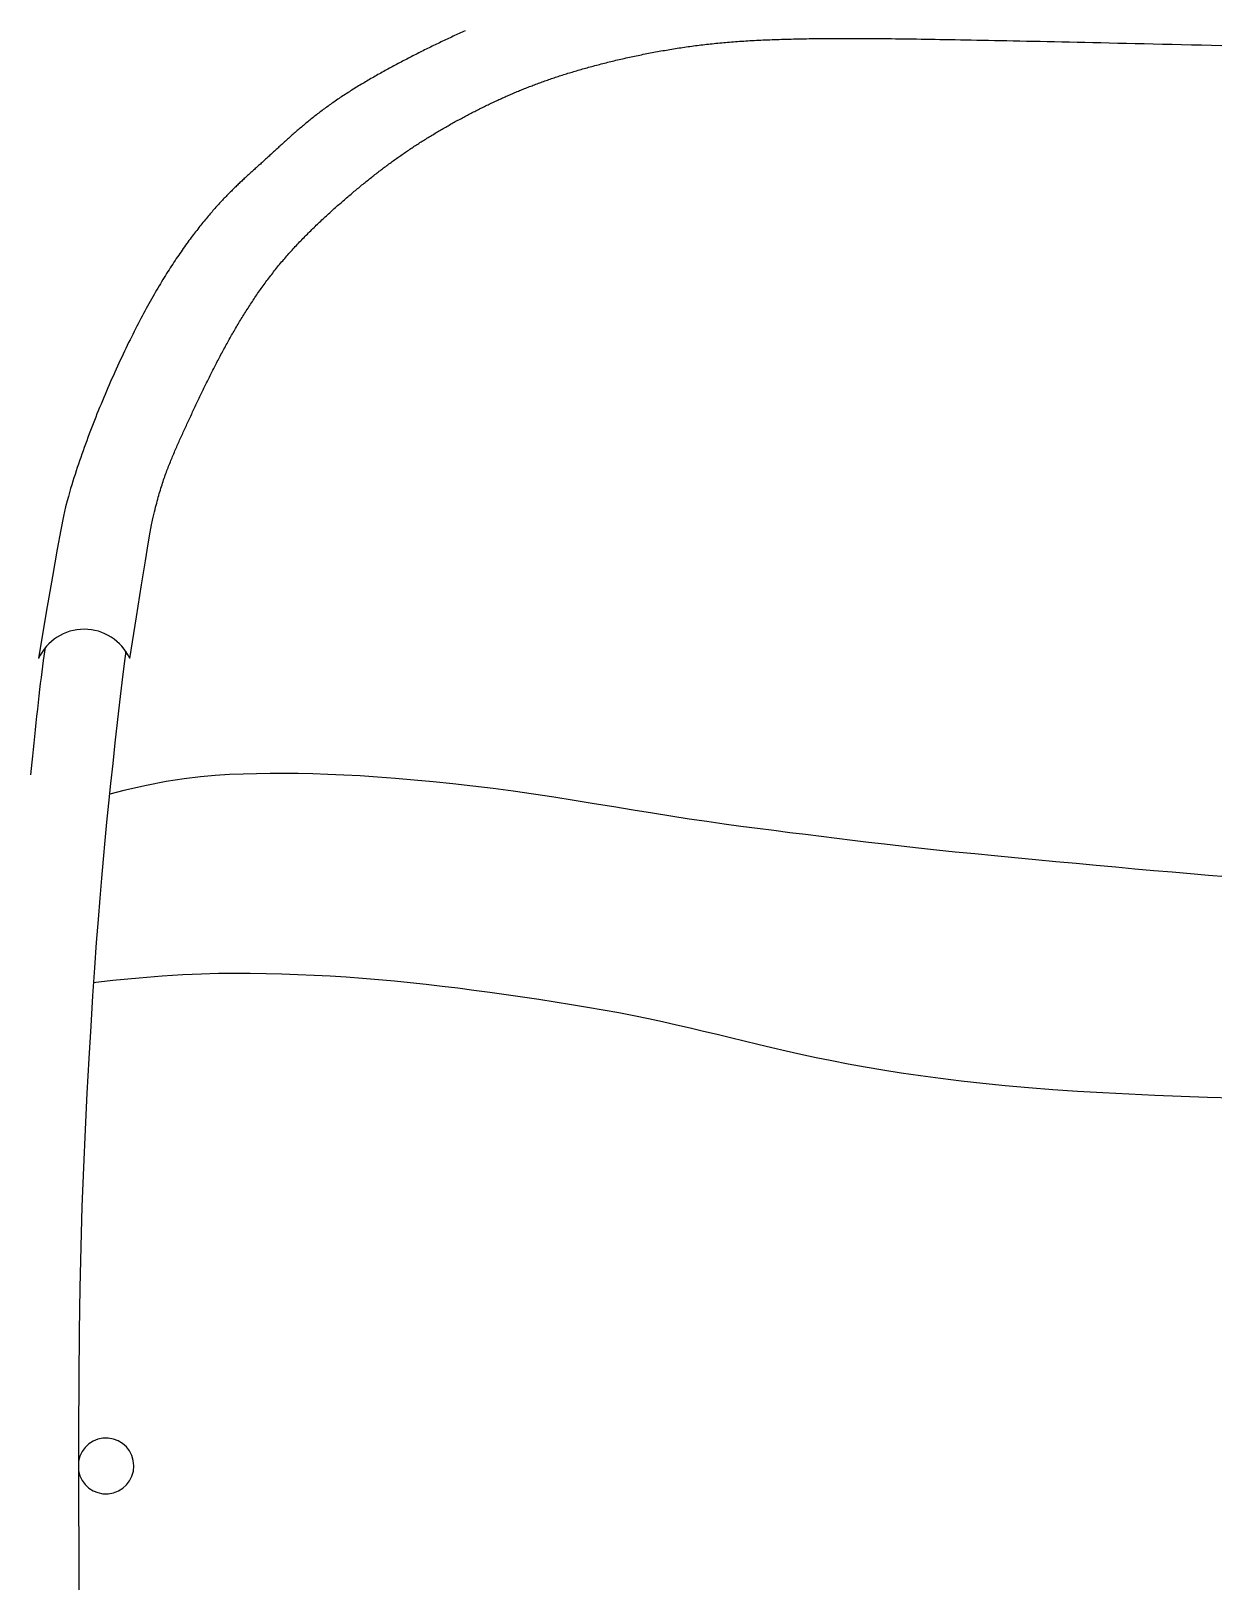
# Model space of a CAD drawing. Header units: millimetres. Extents: x -17017 to 2697, y 1903 to 18260.
# Drawn here: x -16981.9128 to -16981.8576, y 18253.0872 to 18253.1595 of the extents above; entities that cross this region are included whole.
import ezdxf

# ---------------------------------------------------------------- set-up
doc = ezdxf.new("R2010")
doc.units = ezdxf.units.MM
doc.layers.add('OP-MOB-MOVIL', color=8, linetype='Continuous')

# ---------------------------------------------------------------- blocks, each defined once
blk = doc.blocks.new('mesas y sillas de cafeteria')
for points in [[(50.73770985604733, -14.42560469268392), (50.73924293362688, -14.41592952237625), (50.74043867643468, -14.40846112450163), (50.74134425212014, -14.40289040082098), (50.74200682833452, -14.39890825309521), (50.74247357272634, -14.39620558308525), (50.74279165294138, -14.39447329255563), (50.74300823663543, -14.39340228326), (50.74317049145247, -14.39268345696473), (50.74331788007385, -14.39205848780875), (50.74345904531401, -14.39147213946126), (50.74359492501844, -14.39091994796581), (50.74372645703261, -14.39039744937145), (50.7438545792038, -14.38990017972901), (50.74398022937658, -14.38942367508207), (50.74410434539641, -14.38896347148147), (50.74422786510786, -14.38851510497261), (50.74435157058178, -14.38807482176708), (50.74447562076148, -14.38764170871764), (50.74460001882198, -14.38721556284872), (50.74472476793289, -14.38679618117749), (50.74484987125561, -14.38638336072654), (50.74497533196882, -14.38597689851122), (50.74510115323665, -14.38557659155231), (50.74522733823051, -14.38518223686879), (50.74535389011999, -14.38479363147962), (50.74548081207377, -14.38441057240561), (50.7456081072678, -14.38403285666755), (50.74573577885985, -14.38366028127894), (50.74586383002588, -14.38329264326603), (50.74599226393639, -14.38292973964417), (50.74612108376186, -14.38257136743596), (50.74625029266736, -14.38221732365673), (50.74637989382245, -14.38186740533092), (50.74650989040401, -14.38152140947204), (50.74664028557254, -14.38117913310452), (50.74677108250398, -14.3808403732437), (50.7469022843643, -14.38050492691036), (50.74703389432489, -14.3801725911253), (50.74716591555716, -14.37984316291113), (50.74729835122525, -14.37951643927954), (50.74743120450239, -14.37919221725133), (50.74756447855543, -14.37887029385092), (50.74769817655942, -14.37855046609366), (50.74783230167759, -14.37823253100032), (50.74796685708316, -14.37791628559353), (50.7481018459448, -14.37760152688497), (50.74823727143394, -14.37728805189909), (50.74837313671469, -14.37697565765848), (50.74850944494483, -14.37666414725027), (50.74864619920572, -14.37635334808692), (50.74878340255691, -14.37604309364542), (50.74892105807248, -14.37573321741002), (50.74905916881198, -14.37542355285586), (50.7491977378404, -14.37511393346722), (50.74933676822275, -14.37480419272651), (50.74947626302765, -14.37449416411255), (50.74961622524643, -14.37418370541309), (50.74975665759757, -14.3738727716518), (50.74989756272589, -14.37356134215588), (50.75003894327801, -14.37324939624341), (50.75018080190421, -14.37293691325067), (50.75032314124837, -14.37262387249939), (50.75046596395987, -14.37231025332221), (50.7506092726826, -14.37199603503905), (50.75075307004681, -14.37168120305978), (50.75089735861457, -14.37136576709599), (50.75104214092335, -14.37104974293106), (50.75118741951974, -14.37073314635927), (50.75133319694305, -14.37041599316581), (50.75147947573805, -14.3700982991395), (50.75162625844769, -14.36978008007281), (50.7517735476149, -14.3694613517473), (50.75192134577446, -14.36914212995907), (50.7520696554775, -14.36882243049331), (50.75221847925786, -14.36850226913884), (50.75236781967033, -14.36818166168268), (50.75251767924419, -14.36786062391548), (50.75266806052878, -14.36753917162423), (50.75281896606157, -14.36721732060141), (50.75297039839188, -14.36689508662857), (50.75312236005539, -14.36657248550182), (50.75327485359867, -14.36624953300816), (50.75342788156104, -14.36592624493278), (50.75358144648544, -14.36560263706633), (50.75373555091392, -14.36527872519582), (50.75389019739396, -14.3649545251119), (50.75404538845851, -14.36463005260157), (50.7542011266587, -14.3643053234573), (50.75435741453202, -14.36398035346429), (50.75451425461961, -14.36365515841135), (50.75467164946622, -14.36332975408368), (50.75482960161662, -14.36300415628102), (50.75498811360649, -14.36267838078129), (50.75514718798149, -14.36235244337149), (50.75530682728731, -14.36202635985319), (50.75546703406053, -14.3617001460043), (50.75562781084864, -14.36137381761728), (50.75578916019094, -14.36104739047732), (50.7559510846304, -14.3607208803769), (50.75611358670631, -14.3603943031012), (50.75627666896071, -14.36006767444269), (50.75644033394292, -14.35974101018473), (50.75660458419225, -14.35941432612526), (50.756769422248, -14.359087638044), (50.75693485065403, -14.35876096172979), (50.75710087195239, -14.35843431297508), (50.75726748868601, -14.35810770757234), (50.75743470339967, -14.35778116130132), (50.75760251862903, -14.35745468995265), (50.75777093692068, -14.35712830932061), (50.75793996081757, -14.35680203519041), (50.75810959286082, -14.35647588334723), (50.7582798357862, -14.35614986944347), (50.75845069310981, -14.35582400855492), (50.75862216854057, -14.35549831562457), (50.75879426578922, -14.35517280559543), (50.75896698855831, -14.35484749339594), (50.75914034056041, -14.35452239397455), (50.75931432550806, -14.35419752226517), (50.75948894710655, -14.35387289321443), (50.75966420984332, -14.35354852118326), (50.7598401213163, -14.35322441828976), (50.76001668990011, -14.3529005960736), (50.76019392397302, -14.35257706607445), (50.76037183191056, -14.35225383983379), (50.76055042208554, -14.35193092889494), (50.76072970287441, -14.35160834480121), (50.76090968265908, -14.35128609909043), (50.76109037000515, -14.35096420316404), (50.76127177425587, -14.35064266785776), (50.76145390495913, -14.35032150386542), (50.76163677165914, -14.35000072187358), (50.7618203838947, -14.34968033257974), (50.76200475120913, -14.34936034667408), (50.76218988314849, -14.34904077484862), (50.76237578924702, -14.3487216277972), (50.76256247905621, -14.34840291621003), (50.76274996211578, -14.34808465078459), (50.76293824796358, -14.3477668422056), (50.76312734614748, -14.34744950117056), (50.76331726620811, -14.34713263836966), (50.76350801768876, -14.34681626449674), (50.76369961012915, -14.34650039024564), (50.76389205307623, -14.34618502630656), (50.76408535607061, -14.3458701833697), (50.7642795286547, -14.34555587213072), (50.76447458036728, -14.34524210328345), (50.76467052075623, -14.34492888751629), (50.76486735936032, -14.34461623552488), (50.76506510572563, -14.34430415799579), (50.76526376939455, -14.34399266562832), (50.76546335990406, -14.3436817691163), (50.76566388680112, -14.34337147914084), (50.76586535962906, -14.34306180640306), (50.76606778792757, -14.34275276159497), (50.76627118124088, -14.34244435540677), (50.76647554911233, -14.34213659853413), (50.7666809010816, -14.3418295016636), (50.76688724669111, -14.34152307549448), (50.76709459548965, -14.34121733071515), (50.76730295701145, -14.340912278014), (50.76751234080075, -14.34060792809214), (50.76772275640542, -14.34030429163431), (50.76793421336333, -14.34000137933981), (50.76814672121964, -14.33969920189702), (50.76836028951493, -14.33939776999796), (50.76857492779254, -14.33909709433647), (50.76879064558943, -14.33879718560274), (50.76900745245712, -14.33849805448881), (50.76922535793346, -14.33819971169396), (50.76944437155998, -14.33790216790112), (50.76966450288728, -14.33760543380777), (50.76988576144595, -14.33730952010592), (50.77010815678568, -14.33701443749123), (50.77033169844617, -14.33672019664664), (50.77055639597074, -14.33642680827143), (50.77078225787591, -14.3361342828357), (50.77100928855089, -14.3358426299128), (50.77123749137445, -14.33555185884688), (50.771466869709, -14.33526197899482), (50.77169742692604, -14.3349729997135), (50.77192916639069, -14.33468493034161), (50.77216209147537, -14.33439778023603), (50.7723962055461, -14.33411155874637), (50.77263150785711, -14.33382627433275), (50.77286798119894, -14.33354193186824), (50.77310560423939, -14.3332585353437), (50.77334435565263, -14.33297608873909), (50.77358421411463, -14.33269459604344), (50.77382515829686, -14.33241406123852), (50.77406716687256, -14.33213448830975), (50.77431021851589, -14.3318558812407), (50.77455429086422, -14.33157824379668), (50.77479935745305, -14.33130157884443), (50.77504539077836, -14.33102588902148), (50.77529236333885, -14.33075117697445), (50.77554024763685, -14.33047744534997), (50.77578901616744, -14.3302046967874), (50.77603864143111, -14.32993293392974), (50.77628909592568, -14.32966215942179), (50.77654035215255, -14.32939237590836), (50.7767923826068, -14.3291235860288), (50.77704515979258, -14.32885579243157), (50.77729865620677, -14.3285889977542), (50.77755284434534, -14.32832320464513), (50.77780769671062, -14.32805841574736), (50.77806318580315, -14.32779463370025), (50.77831928411706, -14.32753186115042), (50.77857596415652, -14.32727010073722), (50.77883319841476, -14.32700935510729), (50.77909095939776, -14.32674962690726), (50.77934921959604, -14.32649091877465), (50.77960795151648, -14.32623323335793), (50.77986712765323, -14.32597657329279), (50.78012672051045, -14.32572094122952), (50.78038670258047, -14.3254663398111), (50.78064704636472, -14.32521277167689), (50.78090772436644, -14.32496023947169), (50.78116870907888, -14.32470874583851), (50.78142997300256, -14.32445829342396), (50.78169148863981, -14.32420888486922), (50.78195322848751, -14.32396052281547), (50.78221516504254, -14.32371320991115), (50.78247727080361, -14.32346694879379), (50.78273951827487, -14.32322174211004), (50.78300187995137, -14.32297759250105), (50.78326432833364, -14.32273450261528), (50.78352683592038, -14.32249247508844), (50.78378937520665, -14.32225151256898), (50.7840519186966, -14.3220116176999), (50.78431443888894, -14.32177279312418), (50.78457690828236, -14.32153504148482), (50.78483929937374, -14.32129836542663), (50.78510158466361, -14.32106276758714), (50.78536373664701, -14.32082825061661), (50.78562572783176, -14.32059481715623), (50.78588753070744, -14.32036246984717), (50.78614911778186, -14.32013121133787), (50.78641046154644, -14.31990104426586), (50.78667153450533, -14.31967197127415), (50.78693231046145, -14.31944399463464), (50.78719276847187, -14.31921711509312), (50.78745288889968, -14.31899133302795), (50.78771265209707, -14.31876664881383), (50.78797203843715, -14.31854306282185), (50.78823102826937, -14.31832057543215), (50.78848960196592, -14.31809918701219), (50.78874773987809, -14.31787889794214), (50.7890054276204, -14.31765970708329), (50.78926267175211, -14.3174416072452), (50.78951948408849, -14.31722458972763), (50.7897758764384, -14.31700864583036), (50.79003186061436, -14.31679376685497), (50.79028744842526, -14.31657994409579), (50.79054265168543, -14.31636716885805), (50.79079748220192, -14.31615543243606), (50.79105195309785, -14.31594472575307), (50.79130608273499, -14.3157350382171), (50.79155989079027, -14.31552635886146), (50.79181339693241, -14.31531867671401), (50.79206662083652, -14.31511198080443), (50.79231958217315, -14.31490626016603), (50.7925723006183, -14.31470150382665), (50.79282479584617, -14.31449770081963), (50.79307708752913, -14.31429484016735), (50.79332919533863, -14.31409291091586), (50.79358113894796, -14.3138919020821), (50.79383293802766, -14.3136918026994), (50.79408461226194, -14.31349260180104), (50.79433618131134, -14.31329428841673), (50.79458766485641, -14.31309685157612), (50.7948390825668, -14.31290028031071), (50.79509045411851, -14.31270456365201), (50.79534179918392, -14.31250969062785), (50.79559313743448, -14.31231565026974), (50.79584448854348, -14.31212243160917), (50.79609587218692, -14.31193002367763), (50.79634730803355, -14.31173841549753), (50.79659881576026, -14.31154759611127), (50.79685041504399, -14.31135755454125), (50.79710212554619, -14.3111682798226), (50.79735396695014, -14.31097976098317), (50.7976059589264, -14.31079198705265), (50.79785812114733, -14.31060494706435), (50.79811047328621, -14.31041863004793), (50.79836303501452, -14.31023302502945), (50.79861582600915, -14.31004812104948), (50.79886886594159, -14.30986390712678), (50.799122174486, -14.30968037230014), (50.79937577131113, -14.30949750559739), (50.79962967609754, -14.30931529605186), (50.79988390851304, -14.30913373268595), (50.80013848823455, -14.30895280453842), (50.8003934349299, -14.30877250063713), (50.80064876827601, -14.30859281001176), (50.80090450794251, -14.30841372169198), (50.80116067361178, -14.3082352247111), (50.80141728494618, -14.3080573080988), (50.80167436162719, -14.30787996088111), (50.80193192332263, -14.30770317209863), (50.80218998970486, -14.30752693077375), (50.80244858045262, -14.30735122593615), (50.80270771523465, -14.30717604662277), (50.80296741372695, -14.30700138185784), (50.80322769464419, -14.3068272211458), (50.80348857287299, -14.30665355587371), (50.80375006234954, -14.30648037789797), (50.80401217700728, -14.30630767907678), (50.80427493077605, -14.30613545126653), (50.80453833758929, -14.30596368632723), (50.80480241137775, -14.30579237611346), (50.80506716607215, -14.30562151248523), (50.80533261178243, -14.30545108918159), (50.80559874330083, -14.30528110748673), (50.80586555160062, -14.30511157056389), (50.80613302764596, -14.30494248158539), (50.8064011624092, -14.30477384371079), (50.80666994685544, -14.30460566010515), (50.80693937195792, -14.30443793393715), (50.80720942868174, -14.30427066837183), (50.80748010704065, -14.30410386704534), (50.80775139322122, -14.30393753548196), (50.80802327244874, -14.30377167966799), (50.8082957299539, -14.30360630560608), (50.80856875096197, -14.30344141928072), (50.80884232070184, -14.30327702668728), (50.80911642440424, -14.30311313382117), (50.80939104729168, -14.30294974667049), (50.80966617459944, -14.30278687123609), (50.80994179154823, -14.30262451350063), (50.81021788337148, -14.30246267946313), (50.81049443529355, -14.30230137511353), (50.81077143254242, -14.30214060644721), (50.81104886035064, -14.30198037946138), (50.81132670394527, -14.30182070013689), (50.81160494855158, -14.30166157447275), (50.81188357939664, -14.30150300846435), (50.81216258171025, -14.30134500810345), (50.81244194072588, -14.3011875793818), (50.81272164165875, -14.30103072829115), (50.81300166974779, -14.30087446082507), (50.81328201021734, -14.30071878297531), (50.81356264829719, -14.30056370073726), (50.81384356921353, -14.3004092201063), (50.81412475819434, -14.30025534706874), (50.81440620046942, -14.30010208761996), (50.81468788126494, -14.29994944775171), (50.81496978580981, -14.29979743346121), (50.81525189933109, -14.29964605073656), (50.8155342070595, -14.29949530557315), (50.81581669421848, -14.29934520396091), (50.81609934604057, -14.29919575189706), (50.81638214775467, -14.2990469553697), (50.8166650845842, -14.29889882037787), (50.81694814175626, -14.29875135290604), (50.81723130450428, -14.29860455895323), (50.81751455805625, -14.29845844451302), (50.8177978876347, -14.29831301557169), (50.81808127846944, -14.29816827812829), (50.818364715793, -14.29802423817637), (50.81864818483245, -14.29788090170405), (50.81893167081125, -14.2977382747049), (50.81921515896101, -14.29759636317067), (50.81949863450518, -14.29745517310221), (50.8197820826781, -14.29731471048217), (50.82006548870504, -14.2971749813114), (50.82034883781216, -14.29703599157801), (50.82063211523291, -14.29689774727376), (50.82091530762318, -14.29676025395747), (50.82119840738505, -14.29662351544903), (50.8214814083467, -14.29648753512083), (50.82176430434538, -14.29635231634893), (50.82204708921108, -14.29621786252392), (50.82232975677562, -14.29608417701638), (50.82261230086988, -14.29595126321146), (50.8228947153284, -14.29581912447975), (50.82317699971645, -14.29568776246742), (50.8234591765513, -14.29555717183212), (50.82374127407911, -14.29542734550341), (50.82402332054789, -14.29529827640363), (50.82430534420473, -14.29516995746235), (50.82458737329944, -14.29504238159643), (50.82486943608183, -14.29491554173364), (50.82515156079899, -14.2947894307963), (50.82543377713682, -14.29466404127379), (50.82571612050833, -14.29453936391656), (50.82599862777352, -14.2944153890312), (50.82628133577691, -14.29429210692797), (50.82656428137579, -14.29416950791892), (50.82684750142198, -14.29404758231249), (50.82713103277001, -14.29392632042072), (50.82741491227262, -14.29380571255388), (50.82769917677706, -14.29368574902037), (50.82798386314062, -14.29356642013954), (50.82826900821874, -14.29344771621072), (50.82855464885779, -14.29332962755143), (50.82884082191322, -14.29321214447009), (50.82912756423775, -14.29309525727513), (50.82941491268411, -14.29297895628042), (50.82970290410594, -14.2928632317944), (50.82999157535323, -14.29274807412912), (50.83028096328326, -14.29263347359301), (50.83057110474419, -14.29251942049814), (50.83086203659059, -14.29240590515838), (50.83115379567153, -14.29229291787851), (50.83144641885065, -14.29218044896879), (50.83173994296794, -14.29206848874674), (50.8320344048816, -14.29195702751895), (50.83232984144433, -14.29184605559203), (50.83262628950888, -14.29173556328351), (50.8329237859316, -14.29162554089999), (50.83322236755794, -14.2915159787517), (50.83352207124244, -14.29140686714891), (50.83382293383784, -14.2912981964073), (50.83412499220231, -14.29118995682802), (50.83442828318402, -14.29108213873042), (50.83473284363481, -14.29097473242109), (50.83503871040648, -14.29086772821393), (50.83534592035994, -14.29076111641189), (50.83565451033519, -14.29065488733249), (50.83596451719404, -14.29054903128781), (50.8362759777865, -14.2904435385808), (50.83658892896801, -14.29033839952717), (50.83690340758312, -14.29023360443352), (50.83721945049547, -14.29012914361738), (50.83753709455141, -14.29002500738352), (50.8378563766064, -14.28992118604219), (50.8381773335077, -14.2898176699091), (50.83850000211442, -14.2897144492872), (50.83882441927472, -14.28961151449403), (50.83915062184315, -14.28950885583981), (50.83947864667516, -14.28940646363117), (50.83980852880723, -14.28930432883317), (50.84014029603622, -14.28920244503206), (50.84047397435006, -14.28910080645437), (50.84080958973118, -14.28899940733936), (50.84114716817112, -14.28889824192629), (50.84148673564232, -14.28879730444351), (50.84182831814269, -14.28869658913209), (50.84217194164648, -14.28859609022584), (50.84251762490112, -14.28849580457063), (50.84286535766205, -14.28839573949153), (50.84321512244696, -14.28829590491659), (50.84356690176355, -14.28819631078113), (50.84392067813224, -14.28809696702046), (50.84427643406616, -14.28799788356628), (50.84463415207483, -14.28789907035207), (50.84499381467867, -14.28780053731498), (50.84535540257457, -14.28770229503425), (50.84571888922892, -14.28760435672302), (50.84608424627459, -14.28750673623654), (50.8464514453708, -14.28740944743004), (50.8468204581568, -14.2873125041624), (50.84719125628362, -14.28721592029615), (50.84756381139141, -14.28711970968652), (50.84793809513121, -14.2870238861924), (50.84831407914862, -14.28692846367267), (50.84869173509196, -14.28683345598074), (50.84907103460409, -14.28673887697914), (50.84945194933152, -14.28664474052675), (50.84983445092348, -14.28655106047881), (50.85021851102192, -14.28645785069602), (50.85060410128153, -14.28636512503363), (50.8509911933379, -14.28627289735414), (50.85137975884572, -14.2861811815128), (50.85176976944695, -14.2860899913685), (50.85216119679262, -14.28599934077829), (50.85255401252289, -14.28590924360105), (50.8529481882897, -14.28581971369567), (50.85334369573502, -14.28573076492103), (50.85374050650989, -14.28564241113418), (50.85413859225446, -14.285554666194), (50.85453792462158, -14.28546754395393), (50.85493847525413, -14.28538105828011), (50.8553402157977, -14.28529522302415), (50.85574311790242, -14.28521005205039), (50.85614715321208, -14.28512555921043), (50.85655229337317, -14.28504175836497), (50.85695851003311, -14.28495866337471), (50.8573657748384, -14.28487628809489), (50.85777405943281, -14.28479464638622), (50.85818333546285, -14.28471375210574), (50.85859357458048, -14.2846336191069), (50.85900474842401, -14.28455426125583), (50.85941682864814, -14.28447569240416), (50.85982978689117, -14.28439792641984), (50.8602435948078, -14.28432097714904), (50.86065822403907, -14.28424485845608), (50.86107364623149, -14.28416958419984), (50.86148983303156, -14.28409516823558), (50.86190675608941, -14.28402162442217), (50.86232438704428, -14.28394896661848), (50.86274269754995, -14.28387720868159), (50.86316165925109, -14.28380636447582), (50.86358124378694, -14.28373644785097), (50.86400142281582, -14.28366747267137), (50.86442217163494, -14.28359945223019), (50.86484348019894, -14.2835323976069), (50.86526534212408, -14.28346631931527), (50.86568775101932, -14.28340122786904), (50.86611070049366, -14.28333713378743), (50.86653418416518, -14.28327404757874), (50.86695819564284, -14.28321197976402), (50.86738272853836, -14.28315094085701), (50.86780779110995, -14.28309093914504), (50.8682334501882, -14.28303197399873), (50.86865978724836, -14.28297404256045), (50.86908688376479, -14.28291714197803), (50.86951482121913, -14.2828612693902), (50.86994368107935, -14.28280642193931), (50.870373544828, -14.28275259677685), (50.87080449393216, -14.28269979104152), (50.87123661353598, -14.2826480013191), (50.8716700034156, -14.2825972219689), (50.87210476701421, -14.28254744678634), (50.87254100777591, -14.28249866957776), (50.87297882913663, -14.28245088414405), (50.87341833454047, -14.28240408428246), (50.87385962742974, -14.28235826379751), (50.87430281124489, -14.28231341648643), (50.87474798942912, -14.28226953614649), (50.8751952654211, -14.28222661658401), (50.87564474266492, -14.28218465159807), (50.87609652459741, -14.28214363499319), (50.87655071466634, -14.28210356056297), (50.87700741630852, -14.28206442210831), (50.87746673296715, -14.28202621343371), (50.8779287680818, -14.28198892833825), (50.87839362509749, -14.28195256062281), (50.87886140745195, -14.2819171040901), (50.8793322185893, -14.28188255253372), (50.87980616195182, -14.28184889976183), (50.88028334097635, -14.28181613956986), (50.88076385910699, -14.28178426576051), (50.88124781978877, -14.28175327213648), (50.8817353264576, -14.28172315249685), (50.88222648255487, -14.28169390063886), (50.88272139152741, -14.2816655103652), (50.88322015681115, -14.28163797547677), (50.88372288185019, -14.28161128977808), (50.88422967008773, -14.28158544706275), (50.88474062496152, -14.28156044113348), (50.88525584991203, -14.28153626579297), (50.88577544838517, -14.2815129148421), (50.88629952382053, -14.2814903820763), (50.88682817966219, -14.28146866130555), (50.88736151934609, -14.28144774631983), (50.88789964631633, -14.2814276309291), (50.88844266401338, -14.28140830892335), (50.88899067588318, -14.28138977411436), (50.88954378536073, -14.28137202029393), (50.89010209589014, -14.28135504127022), (50.89066571091371, -14.28133883083683), (50.89123473387644, -14.28132338280011), (50.89180926821064, -14.28130869095185), (50.89238941736403, -14.28129474910384), (50.892975284778, -14.28128155105151), (50.89356697389212, -14.2812690905921), (50.89416458814685, -14.28125736153015), (50.8947682309863, -14.28124635766653), (50.89537801825736, -14.28123607316229), (50.89599411541076, -14.28122650363366), (50.89661670031001, -14.28121764505522), (50.89724595081589, -14.28120949340337), (50.89788204478555, -14.28120204465267), (50.89852516008159, -14.28119529478499), (50.89917547456662, -14.28118923976945), (50.89983316609778, -14.28118387559152), (50.90049846214515, -14.28117919967008), (50.90117178863875, -14.28117521523927), (50.90185362110697, -14.28117192697391), (50.90254443509002, -14.28116933955971), (50.90324470611904, -14.28116745766965), (50.90395490973151, -14.28116628598764), (50.90467552146492, -14.28116582919392), (50.9054070168504, -14.28116609196513), (50.90614988383004, -14.28116707934532), (50.90690465995158, -14.28116879783011), (50.90767189516737, -14.28117125426979), (50.90845213943703, -14.28117445551834), (50.9092459427111, -14.28117840843879), (50.91005385494555, -14.2811831198851), (50.91087642609546, -14.28118859670576), (50.91171420610954, -14.28119484576382), (50.91256774494923, -14.28120187391141), (50.91343759256142, -14.28120968800431), (50.91432429890483, -14.28121829489646), (50.91522841392998, -14.2812277014491), (50.9161504875965, -14.28123791451071), (50.91709106985309, -14.28124894094071), (50.91805071065482, -14.28126078759306), (50.91902995995952, -14.28127346132169), (50.92002936771405, -14.28128696899148), (50.92104948387987, -14.28130131744365), (50.9220908584075, -14.28131651354124), (50.9231540412502, -14.28133256414185), (50.92423958236486, -14.28134947609942), (50.92534803170111, -14.28136725626428), (50.92647993922037, -14.28138591149764), (50.92763585486864, -14.28140544865164), (50.92881632860644, -14.28142587458569), (50.93002191038067, -14.28144719615375), (50.93125315015277, -14.28146942020794), (50.93251059787235, -14.28149255361132), (50.93379480349631, -14.28151660320691), (50.935106316977, -14.28154157586323), (50.93644568826494, -14.28156747842513), (50.93781346732158, -14.28159431775748), (50.93921020409653, -14.28162210071059), (50.9406364485485, -14.28165083414206), (50.94209275062167, -14.28168052490582), (50.94357966028019, -14.28171117985221), (50.94509772747097, -14.28174280584608), (50.9466475021527, -14.28177540974139), (50.94822953427774, -14.28180899838844), (50.94984437380117, -14.28184357864666), (50.95149257067351, -14.28187915736999), (50.95317467485256, -14.28191574141238), (50.95489123629432, -14.28195333763142), (50.95664280494748, -14.28199195288471), (50.95842993076621, -14.28203159402437), (50.96025316370924, -14.28207226790619), (50.96211305372799, -14.28211398138956), (50.96401015077754, -14.28215674132298), (50.9659449513083, -14.28220055290694), (50.96791773777113, -14.28224541467716), (50.96992873910403, -14.28229132351407), (50.97197818425684, -14.28233827630538), (50.97406630217756, -14.28238626992606), (50.97619332180602, -14.2824353012511), (50.9783594720875, -14.28248536716819), (50.98056498196911, -14.2825364645505), (50.98280986639202, -14.28258858363552), (50.98509328426826, -14.2826416880489), (50.98741418050486, -14.28269573476246), (50.98977150001701, -14.28275068076073), (50.99216418770902, -14.28280648301734)], [(50.81586707526185, -14.27940865643541), (50.81551285493333, -14.27956605348663), (50.81515895575558, -14.27972411041083), (50.8148053762543, -14.27988281969738), (50.81445211496884, -14.28004217382841), (50.81409917042856, -14.28020216528967), (50.81374654115916, -14.28036278656873), (50.81339422569908, -14.2805240301459), (50.81304222257859, -14.28068588850692), (50.81269053032338, -14.2808483541412), (50.8123391474719, -14.2810114195272), (50.81198807255078, -14.28117507715069), (50.81163730409389, -14.28133931949742), (50.8112868406306, -14.28150413905314), (50.8109366806957, -14.28166952830361), (50.81058682281855, -14.28183547973458), (50.81023726552939, -14.28200198582454), (50.80988800736122, -14.28216903906286), (50.80953904684702, -14.28233663193168), (50.80919038251432, -14.28250475692039), (50.80884201289609, -14.28267340650746), (50.80849393652443, -14.2828425731841), (50.80814615192867, -14.28301224943061), (50.80779865764362, -14.28318242773457), (50.80745145220044, -14.2833531005781), (50.80710453412485, -14.28352426044512), (50.80675790266014, -14.2836959000233), (50.80641155982812, -14.28386801277884), (50.80606550837001, -14.28404059237619), (50.80571975101975, -14.28421363249436), (50.8053742905131, -14.28438712678872), (50.80502912958491, -14.28456106893464), (50.80468427096821, -14.2847354525984), (50.80433971739694, -14.2849102714481), (50.80399547441266, -14.28508551993764), (50.80365155876007, -14.28526119568414), (50.8033079899833, -14.28543729708144), (50.8029647876383, -14.28561382253247), (50.8026219712674, -14.28579077044196), (50.80227956042745, -14.28596813920376), (50.80193757465713, -14.28614592721897), (50.80159603351512, -14.28632413289415), (50.80125495724133, -14.28650275482141), (50.80091436889506, -14.28668179238593), (50.80057429222325, -14.28686124517299), (50.80023475097823, -14.28704111276602), (50.79989576891876, -14.2872213947503), (50.799557369789, -14.28740209070747), (50.79921957734587, -14.28758320022462), (50.79888241534081, -14.28776472287791), (50.79854590752529, -14.28794665825444), (50.79821007765258, -14.2881290059413), (50.79787494947323, -14.28831176551284), (50.79754054673685, -14.28849493656162), (50.7972068932022, -14.28867851866562), (50.79687401262072, -14.28886251141375), (50.79654192873659, -14.28904691438584), (50.79621066531126, -14.2892317271635), (50.79588024608984, -14.28941694933201), (50.79555069483195, -14.28960258047482), (50.79522203528268, -14.28978862017902), (50.79489429119712, -14.28997506801898), (50.79456748632856, -14.2901619235854), (50.79424164443117, -14.29034918646175), (50.79391678925185, -14.29053685623148), (50.79359294454389, -14.29072493247077), (50.79327013406055, -14.29091341477397), (50.79294838155511, -14.29110230271908), (50.79262771077902, -14.29129159588592), (50.79230814548828, -14.29148129386704), (50.79198970942616, -14.29167139623678), (50.7916724263514, -14.29186190258224), (50.79135632001544, -14.29205281248869), (50.79104141416883, -14.29224412553958), (50.79072773256212, -14.29243584131109), (50.79041529895312, -14.29262795939212), (50.79010413709057, -14.29282047937158), (50.78979427072682, -14.29301340082384), (50.78948572361514, -14.29320672333779), (50.789178519507, -14.29340044649507), (50.78887268215112, -14.29359456988095), (50.78856823530714, -14.29378909307343), (50.78826520272287, -14.29398401566141), (50.78796360814613, -14.2941793372247), (50.78766347533929, -14.29437505735223), (50.78736482804834, -14.29457117562197), (50.78706769002292, -14.29476769161738), (50.78677208502359, -14.29496460492555), (50.78647803679269, -14.29516191512812), (50.78618556908532, -14.29535962181035), (50.78589470448424, -14.29555772398271), (50.78560546084736, -14.29575621839285), (50.78531785486575, -14.29595510121362), (50.78503190322863, -14.2961543686215), (50.78474762262431, -14.29635401678752), (50.78446502974475, -14.2965540418918), (50.78418414127646, -14.29675444010354), (50.78390497390774, -14.29695520760288), (50.78362753961937, -14.2971563382871), (50.78335183155832, -14.29735781697309), (50.78307783815853, -14.2975596262022), (50.78280554785761, -14.29776174851213), (50.78253494909131, -14.2979641664424), (50.78226603029452, -14.29816686253616), (50.78199877990392, -14.29836981933477), (50.781733186358, -14.29857301937591), (50.78146923691656, -14.29877644462977), (50.78120691412369, -14.29898007480188), (50.78094619935746, -14.29918388902297), (50.78068707398961, -14.29938786641833), (50.78042951939187, -14.29959198613142), (50.7801735169387, -14.2997962272857), (50.77991904800456, -14.30000056901372), (50.77966609396117, -14.30020499044804), (50.77941463618026, -14.30040947072484), (50.77916465603357, -14.30061398897124), (50.7789161349001, -14.30081852431795), (50.77866905414794, -14.30102305590117), (50.77842339515064, -14.30122756284982), (50.77817913928175, -14.30143202429645), (50.77793626791663, -14.30163641937725), (50.77769476242702, -14.3018407272175), (50.777454604181, -14.30204492694975), (50.77721577455759, -14.30224899770838), (50.77697825492851, -14.30245291862593), (50.77674202666458, -14.30265666883315), (50.77650707114208, -14.30286022746077), (50.77627336973183, -14.30306357364134), (50.77604090380828, -14.30326668651105), (50.77580965473953, -14.30346954519337), (50.77557960390459, -14.30367212882447), (50.775350732677, -14.30387441654239), (50.77512302242485, -14.30407638746692), (50.77489645452351, -14.30427802073791), (50.77467101034836, -14.30447929548427), (50.77444667126565, -14.30468019084037), (50.77422341865804, -14.30488068593695), (50.77400123388998, -14.30508075990656), (50.77378009834047, -14.30528039187629), (50.7735599933776, -14.30547956098235), (50.77334090037857, -14.30567824636091), (50.7731228007151, -14.30587642713726), (50.7729056757571, -14.30607408244032), (50.77268950688085, -14.30627119141172), (50.7724742754599, -14.30646773317676), (50.77225996286688, -14.3066636868698), (50.7720465504708, -14.30685903162339), (50.77183401964885, -14.30705374656463), (50.77162235177366, -14.3072478108279), (50.77141152821878, -14.30744120355121), (50.77120153035503, -14.30763390385619), (50.77099233955414, -14.30782589088085), (50.77078393719421, -14.30801714375411), (50.77057630464788, -14.30820764161217), (50.77036942283394, -14.30839736627968), (50.77016327087858, -14.30858631036426), (50.76995782745598, -14.30877446917293), (50.76975307123848, -14.30896183800724), (50.76954898090753, -14.30914841217236), (50.7693455351282, -14.30933418697168), (50.76914271258192, -14.3095191577122), (50.76894049194107, -14.30970331969729), (50.76873885007899, -14.30988667901329), (50.76853775667496, -14.3100692848675), (50.7683371796129, -14.31025119725746), (50.76813708676764, -14.3104324761789), (50.76793744602128, -14.31061318162574), (50.76773822525411, -14.3107933735846), (50.76753939234368, -14.31097311206031), (50.76734091517301, -14.31115245703768), (50.76714276116854, -14.31133147121), (50.76694489596139, -14.31151022804988), (50.7667472847379, -14.31168880371661), (50.76654989267354, -14.31186727438399), (50.76635268495102, -14.31204571621493), (50.76615562675215, -14.31222420537051), (50.76595868326058, -14.3124028180282), (50.76576181965083, -14.31258163034545), (50.76556500111019, -14.31276071849061), (50.76536819281591, -14.31294015863205), (50.76517135995255, -14.31312002693085), (50.7649744677019, -14.31330039956083), (50.76477748123671, -14.31348135268308), (50.76458036574968, -14.31366296246779), (50.76438308641627, -14.31384530507239), (50.76418560841284, -14.31402845667071), (50.76398789693303, -14.3142124934293), (50.76378991714409, -14.31439749150741), (50.76359163423422, -14.31458352708069), (50.76339301338885, -14.31477067631022), (50.7631940197798, -14.31495901536073), (50.76299461859253, -14.31514862040058), (50.76279477501248, -14.31533956759813), (50.76259445421329, -14.31553193311629), (50.76239362138313, -14.3157257931216), (50.76219224169563, -14.31592122378242), (50.76199028033534, -14.31611830126349), (50.76178770248498, -14.31631710172769), (50.76158447332546, -14.31651770134704), (50.76138055803767, -14.31672017628625), (50.76117592180162, -14.31692460271006), (50.76097052979912, -14.31713105678136), (50.7607643472129, -14.3173396146758), (50.76055733921839, -14.31755035255082), (50.76034947100288, -14.31776334657843), (50.76014070774818, -14.31797867291789), (50.75993101462882, -14.3181964077412), (50.75972035683117, -14.31841662721672), (50.7595086995334, -14.31863940750372), (50.75929600792279, -14.31886482477239), (50.75908224717296, -14.31909295518926), (50.75886738246936, -14.31932387491543), (50.75865137899291, -14.31955766012652), (50.75843420191904, -14.31979438698181), (50.75821581643959, -14.32003413164784), (50.75799618772635, -14.32027697029116), (50.75777528096569, -14.32052297908376), (50.75755306133669, -14.32077223418128), (50.7573294952208, -14.32102481127004), (50.75710455381795, -14.32128078405367), (50.7568782095268, -14.32154022576105), (50.75665043474601, -14.32180320961197), (50.75642120186512, -14.3220698088262), (50.75619048329372, -14.3223400966308), (50.755958251425, -14.32261414624372), (50.75572447866034, -14.32289203089022), (50.75548914220508, -14.32317382182737), (50.75525223851764, -14.32345958246697), (50.75501376886587, -14.32374937424902), (50.75477373452031, -14.32404325862444), (50.75453213674064, -14.3243412970387), (50.75428897680013, -14.32464355093907), (50.7540442559648, -14.32495008176556), (50.75379797549977, -14.32526095097273), (50.75355013787976, -14.32557621950764), (50.75330075038346, -14.3258959463692), (50.75304982149555, -14.32622019005794), (50.75279735970344, -14.32654900907255), (50.7525433734927, -14.32688246191901), (50.75228787133983, -14.32722060709784), (50.75203086173406, -14.32756350310956), (50.7517723531646, -14.32791120845468), (50.75151235411158, -14.328263781641), (50.7512508730606, -14.32862128116903), (50.75098791849723, -14.32898376553567), (50.75072349890524, -14.32935129324687), (50.75045762277023, -14.32972392280499), (50.75019029856867, -14.33010171271053), (50.74992153480162, -14.33048472146766), (50.74965133994101, -14.33087300757325), (50.74937972247517, -14.33126662953509), (50.74910669088786, -14.3316656458519), (50.74883225366557, -14.33207011502418), (50.7485564192948, -14.33248009555791), (50.74827919625295, -14.33289564595543), (50.7480005930347, -14.3333168247118), (50.74772061811836, -14.33374369033663), (50.7474392799877, -14.33417630132863), (50.7471565871283, -14.33461471619012), (50.74687254802666, -14.33505899342163), (50.74658717116745, -14.33550919152913), (50.74630046503535, -14.33596536900768), (50.7460124381123, -14.33642758436872), (50.74572309888754, -14.33689589610367), (50.74543245584118, -14.33737036272214), (50.74514051746246, -14.33785104272647), (50.74484729223059, -14.33833799461536), (50.7445527886357, -14.33883127688568), (50.74425701515884, -14.33933094804888), (50.74395998028558, -14.33983706660183), (50.7436616924997, -14.34034969105051), (50.74336216029042, -14.34086887989179), (50.74306139213604, -14.34139469163347), (50.74275939652671, -14.34192718476879), (50.74245618193981, -14.34246641780919), (50.74215175687004, -14.34301244924791), (50.74184612979388, -14.34356533759637), (50.74153930920238, -14.34412514134965), (50.74123130357566, -14.34469191900826), (50.74092212140113, -14.34526572908362), (50.74061177115891, -14.34584663006717), (50.74030026133823, -14.34643468046852), (50.73998760375071, -14.34702993113206), (50.73967382352839, -14.34763240230495), (50.73935894912756, -14.34824210658189), (50.73904300900722, -14.34885905655756), (50.73872603162727, -14.34948326482117), (50.73840804544852, -14.35011474397106), (50.73808907892544, -14.35075350659281), (50.73776916051702, -14.35139956528838), (50.73744833200362, -14.35205290204249), (50.73712668841927, -14.35271337641279), (50.73680433812115, -14.35338081737063), (50.73648138946282, -14.35405505386734), (50.73615795080332, -14.35473591485788), (50.73583413049346, -14.3554232293136), (50.73551003689408, -14.35611682618583), (50.7351857783533, -14.35681653443135), (50.73486146656069, -14.35752217536174), (50.73453722651993, -14.35823353967862), (50.73421318654982, -14.35895041043113), (50.73388947498734, -14.35967257067023), (50.73356622016308, -14.36039980344322), (50.73324355040222, -14.36113189180469), (50.73292159403445, -14.3618686188056), (50.73260047939311, -14.36260976749145), (50.73228033480427, -14.36335512091682), (50.73196128859763, -14.36410446213085), (50.73164346910562, -14.36485757418268), (50.73132700465521, -14.36561424012325), (50.7310120235752, -14.36637424300534), (50.73069865419438, -14.36713736587626), (50.7303870248461, -14.36790339178697), (50.73007726385276, -14.36867210379023), (50.7297694995541, -14.36944328493337), (50.72946386027161, -14.37021671826551), (50.72916047433682, -14.37099218684125), (50.72885947007762, -14.37176947371154), (50.72856097582826, -14.37254836192005), (50.72826511991207, -14.37332863452139), (50.72797203066511, -14.37411007457013), (50.72768183641074, -14.37489246510995), (50.72739466548228, -14.37567558919363), (50.72711064621126, -14.37645922987031), (50.72682990691737, -14.37724317019456), (50.72655257594033, -14.37802719321371), (50.72627878160529, -14.37881108197507), (50.72600865223922, -14.37959461953506), (50.72574231617818, -14.38037758893915), (50.72547990174553, -14.38115977324196), (50.72522127217326, -14.38194193961681), (50.7249652302753, -14.38272879175565), (50.72471031377881, -14.38352601747647), (50.72445506039276, -14.38433930458814), (50.72419800784246, -14.38517434091409), (50.72393769384325, -14.38603681426321), (50.72367265611592, -14.38693241246438), (50.72340143237034, -14.3878668233192), (50.72311399691898, -14.38890077916039), (50.72276607037657, -14.39031519035234), (50.72230480995222, -14.3924460117596), (50.72167737285326, -14.39562919826676), (50.72083091628338, -14.40020070473656), (50.71971259744987, -14.40649648604631), (50.71826957356006, -14.41485249706784), (50.71644900181309, -14.42560469267119)], [(50.71469018052176, -14.4527008010391), (50.71484045550369, -14.45125824010029), (50.71499044842403, -14.44981190594262), (50.71514096213741, -14.44835271068223), (50.71529279950209, -14.4468715664425), (50.71544676336907, -14.44535938533772), (50.71560348570802, -14.44381065278139), (50.71576291493238, -14.44223414732187), (50.71592482855976, -14.44064222078305), (50.71608900411229, -14.4390472250052), (50.71625521911756, -14.43746151181404), (50.71642325109588, -14.43589743304256), (50.7165928775712, -14.43436734052557), (50.7167638760593, -14.43288358609061), (50.71693609624253, -14.43145465382622), (50.71710967639319, -14.43007355683949), (50.71728482693379, -14.42872944048577), (50.7174617583014, -14.42741145013133), (50.7176406809167, -14.42610873112972), (50.71806788546655, -14.42304652092207)], [(50.73677791402042, -14.4239596781299), (50.73641435974878, -14.42680203545569), (50.7358732773655, -14.43120876475223), (50.73532836835329, -14.43580401009058), (50.7347855861326, -14.44052341150564), (50.73425088411659, -14.44530260901956), (50.73373021571661, -14.45007724266179), (50.73322953435036, -14.45478295246357), (50.73275479343556, -14.45935537845071), (50.73230979045184, -14.46375804740092), (50.73188969915373, -14.46806603309415), (50.73148753737223, -14.47238229606592), (50.73109632292199, -14.4768097968481), (50.73070907363399, -14.48145149597258), (50.73031880732833, -14.48641035397304), (50.72991854182783, -14.49178933137955), (50.72950129495894, -14.4976913887258), (50.72906317471006, -14.50419325541952), (50.72861264973017, -14.51126673637918), (50.72816127882379, -14.51885740539365), (50.72772062079912, -14.52691083625905), (50.72730223446979, -14.53537260276607), (50.7269176786449, -14.54418827870904), (50.72657851213353, -14.55330343788046), (50.7262962937466, -14.56266365406736), (50.72607970777881, -14.57228327982557), (50.72592594043908, -14.58245178270408), (50.72582930343651, -14.59352740901886), (50.72578410846381, -14.60586840508586), (50.72578466722371, -14.61983301720829), (50.72582529141073, -14.63577949170576), (50.72590029272851, -14.6540660748833)], [(50.99317297041398, -14.47651292475348), (50.9890282311344, -14.47617250274197), (50.98484172116969, -14.47581843055013), (50.98060224364053, -14.47545103452103), (50.9762986016849, -14.47507064099045), (50.97191959841348, -14.47467757629056), (50.96745403695695, -14.47427216676624), (50.96289072044146, -14.47385473874601), (50.9582266027619, -14.47342589753862), (50.95349124091172, -14.47298736431185), (50.94872234265222, -14.47254113920644), (50.94395761575106, -14.47208922235404), (50.9392347679759, -14.47163361389539), (50.93459150708532, -14.47117631396759), (50.93006554084786, -14.4707193227041), (50.92569457702848, -14.47026464024566), (50.92150524034423, -14.46981372916343), (50.91747982331526, -14.46936590176301), (50.91358953542021, -14.46891993278405), (50.90980558613774, -14.46847459697346), (50.90609918494101, -14.46802866906728), (50.90244154130323, -14.46758092380696), (50.89880386470304, -14.46713013593399), (50.89515736461635, -14.46667508019527), (50.89147637643782, -14.46621386519837), (50.88774773924706, -14.46574193507149), (50.88396141802968, -14.46525406780347), (50.8801073777895, -14.46474504138678), (50.87617558351576, -14.46420963381752), (50.87215600020591, -14.46364262308634), (50.86803859285737, -14.46303878719118), (50.86381332645669, -14.4623929041245), (50.8594743830372, -14.46170267005436), (50.85503281271212, -14.46097745384031), (50.8505038826388, -14.46022954251021), (50.84590285996001, -14.45947122309917), (50.84124501183123, -14.45871478264053), (50.83654560539708, -14.45797250816941), (50.83181990781122, -14.4572566867173), (50.82708318622645, -14.45657960531025), (50.82235219766426, -14.45595153255817), (50.81764965867933, -14.45537466333917), (50.81299977570507, -14.45484917409703), (50.80842675517215, -14.45437524129193), (50.8039548035058, -14.453953041364), (50.79960812714216, -14.45358275076433), (50.79541093251009, -14.45326454594397), (50.791387426043, -14.45299860335581), (50.78755352168173, -14.45278466098898), (50.78389196343505, -14.45262070306126), (50.78037720282555, -14.45250427531755), (50.7769836913767, -14.4524329235137), (50.77368588060472, -14.45240419340735), (50.7704582220349, -14.45241563075251), (50.76727516718802, -14.45246478130321), (50.76411116758118, -14.45254919081526), (50.76092906045142, -14.45267359818899), (50.75764522584814, -14.45287151493358), (50.75416442953883, -14.45318364569903), (50.75039143728827, -14.45365069513537), (50.74623101485759, -14.45431336789989), (50.74158792801336, -14.45521236864261), (50.73636694252036, -14.45638840201718), (50.73306307424809, -14.45722571493752)], [(50.99496549859032, -14.52808356328023), (50.98884607636592, -14.527900638961), (50.9827040342243, -14.52768874490721), (50.97657090467055, -14.52744547274415), (50.97047822023069, -14.52716841410074), (50.96445751341616, -14.52685516059501), (50.9585403167448, -14.52650330385404), (50.95275816273261, -14.52611043550314), (50.94714258389922, -14.52567414716214), (50.94171931990695, -14.52519301800385), (50.93649093903241, -14.52466957737852), (50.93145421669942, -14.52410734218211), (50.92660592832635, -14.52350982930693), (50.92194284933703, -14.52288055565441), (50.91746175515891, -14.52222303811868), (50.91315942120946, -14.52154079359207), (50.9090326229134, -14.5208373389778), (50.9050759870488, -14.52011604700601), (50.90127554578521, -14.51937971377993), (50.89761518264731, -14.51863099124239), (50.89407878116708, -14.5178725313308), (50.89065022486648, -14.51710698599709), (50.88731339726928, -14.51633700716775), (50.88405218190564, -14.51556524679472), (50.88085046229844, -14.5147943568154), (50.87769153873251, -14.51402683306515), (50.87455637855146, -14.51326454692389), (50.87142536584452, -14.51250921366773), (50.86827888471907, -14.5117625485691), (50.86509731926617, -14.51102626690408), (50.86186105358593, -14.51030208394513), (50.8585504717812, -14.50959171496652), (50.85514595794393, -14.50889687524432), (50.8516342166522, -14.50821905115299), (50.84802723438042, -14.5075588135096), (50.84434331808006, -14.50691650422596), (50.84060077470895, -14.50629246522112), (50.83681791121398, -14.50568703840872), (50.83301303454846, -14.50510056570965), (50.82920445166837, -14.50453338903026), (50.82541046952429, -14.50398585029507), (50.82164524223754, -14.50345852383361), (50.81790631261265, -14.50295291362272), (50.8141870706304, -14.50247075606239), (50.81048090626336, -14.50201378754537), (50.8067812094896, -14.50158374446619), (50.80308137028351, -14.50118236321941), (50.79937477862313, -14.50081138019959), (50.79565482448106, -14.50047253180492), (50.79191718414131, -14.50016732623226), (50.78816667907086, -14.4998963588896), (50.78441041705992, -14.49965999698907), (50.78065550587689, -14.4994586077446), (50.77690905330564, -14.49929255836469), (50.77317816712184, -14.49916221607236), (50.76946995511116, -14.4990679480652), (50.76579152504291, -14.49901012156442), (50.76212743130327, -14.49899207296767), (50.75837201467039, -14.49902901540554), (50.75439706253292, -14.49913913119963), (50.75007436226679, -14.49934060266969), (50.74527570126247, -14.49965161213549), (50.73987286690408, -14.50009034191135), (50.73373764657026, -14.5006749743261), (50.72914564442817, -14.50116642668945)]]:
    blk.add_lwpolyline(points)
for centre, radius, start, end in [((50.72707942892703, -14.43054060488612), 0.01172046116912239, 24.90635062335604, 155.0936493084971), ((50.73215591150074, -14.61373851398093), 0.006503499060900439, 189.6953406370082, 170.5756958324413)]:
    blk.add_arc(centre, radius, start, end)

msp = doc.modelspace()

# ---------------------------------------------------------------- block references
at = {"layer": 'OP-MOB-MOVIL', "xscale": 0.2, "yscale": 0.2, "zscale": 0.2}
msp.add_blockref('mesas y sillas de cafeteria', (-16992.05570142695, 18256.01537111657), dxfattribs=at)

doc.saveas('drawing.dxf')
